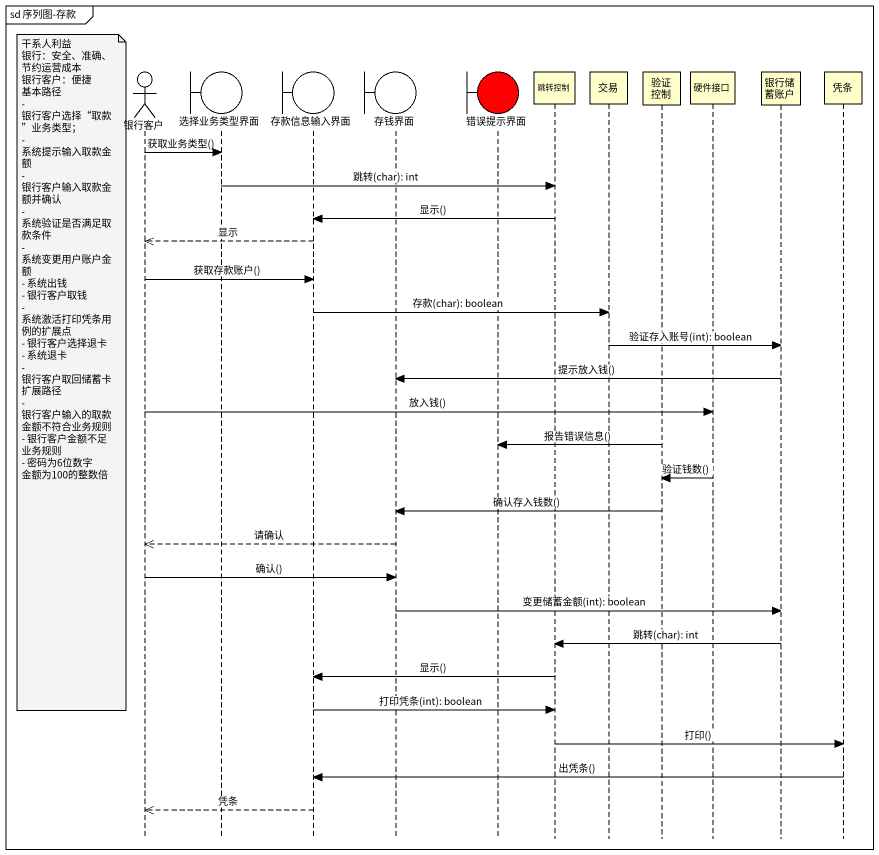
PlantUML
@startuml
mainframe sd 序列图-存款
hide footbox
actor 银行客户
boundary 选择业务类型界面
boundary 存款信息输入界面
boundary 存钱界面
boundary 错误提示界面 #FF0000
participant 跳转控制
participant 交易
participant 验证控制
participant 硬件接口
participant 银行储蓄账户
participant 凭条

银行客户 -> 选择业务类型界面 : 获取业务类型()
选择业务类型界面 -> 跳转控制 : 跳转(char): int
跳转控制 -> 存款信息输入界面 : 显示()
存款信息输入界面 -->> 银行客户 : 显示
银行客户 -> 存款信息输入界面 : 获取存款账户()
存款信息输入界面 -> 交易 : 存款(char): boolean
交易 -> 银行储蓄账户 : 验证存入账号(int): boolean
note left of 银行客户
  干系人利益
  银行：安全、准确、节约运营成本
  银行客户：便捷
  基本路径
  - 银行客户选择“取款”业务类型；
  - 系统提示输入取款金额
  - 银行客户输入取款金额并确认
  - 系统验证是否满足取款条件
  - 系统变更用户账户金额
  - 系统出钱
  - 银行客户取钱
  - 系统激活打印凭条用例的扩展点
  - 银行客户选择退卡
  - 系统退卡
  - 银行客户取回储蓄卡
  扩展路径
  - 银行客户输入的取款金额不符合业务规则
  - 银行客户金额不足
  业务规则
  - 密码为6位数字
  金额为100的整数倍
end note
银行储蓄账户 -> 存钱界面 : 提示放入钱()
银行客户 -> 硬件接口 : 放入钱()
验证控制 -> 错误提示界面 : 报告错误信息()
硬件接口 -> 验证控制 : 验证钱数()
验证控制 -> 存钱界面 : 确认存入钱数()
存钱界面 -->> 银行客户 : 请确认
银行客户 -> 存钱界面 : 确认()
存钱界面 -> 银行储蓄账户 : 变更储蓄金额(int): boolean
银行储蓄账户 -> 跳转控制 : 跳转(char): int
跳转控制 -> 存款信息输入界面 : 显示()
存款信息输入界面 -> 跳转控制 : 打印凭条(int): boolean
跳转控制 -> 凭条 : 打印()
凭条 -> 存款信息输入界面 : 出凭条()
存款信息输入界面 -->> 银行客户 : 凭条
@enduml
